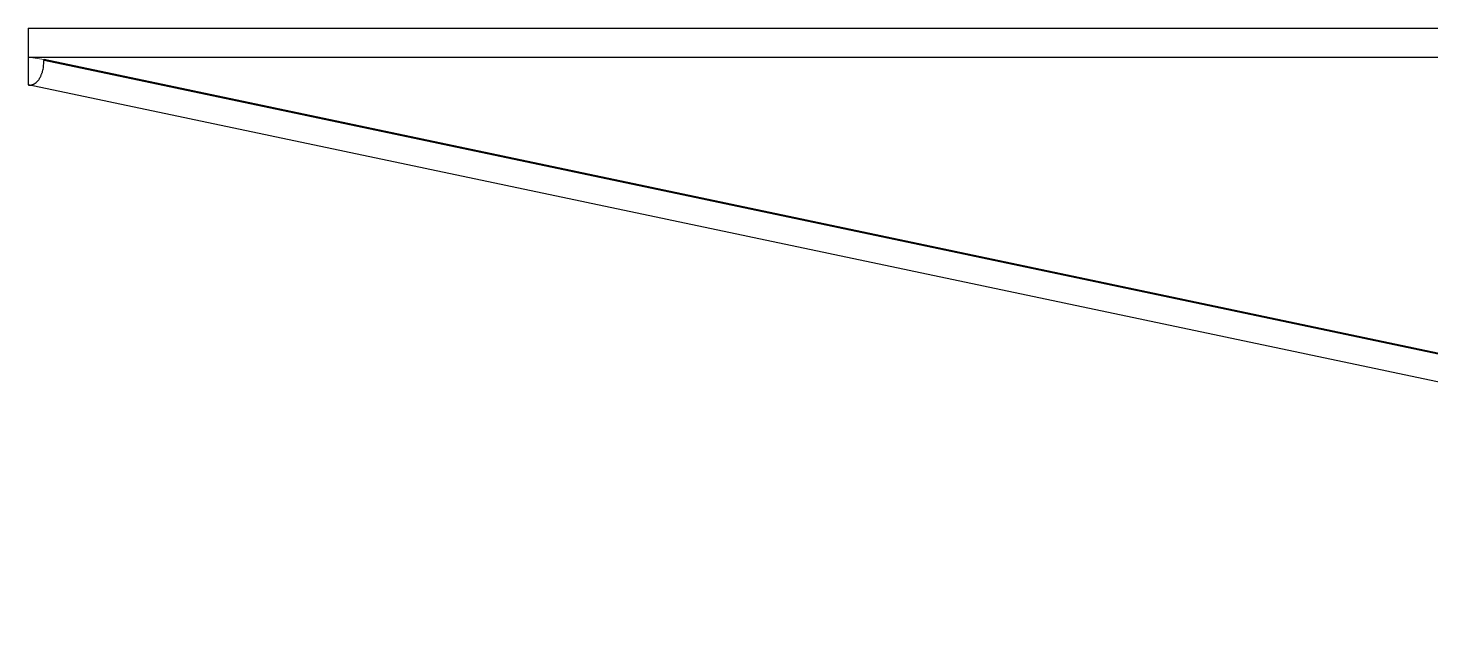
# Model space of a CAD drawing. Header units: millimetres. Extents: x 1.5 to 37.9, y -0.3 to 12.6.
# Drawn here: x 13.911 to 14.998, y 7.207 to 7.665 of the extents above; entities that cross this region are included whole.
import ezdxf

# ---------------------------------------------------------------- set-up
doc = ezdxf.new("R2010")
doc.units = ezdxf.units.MM
doc.layers.add('0.3', color=4, linetype='Continuous', lineweight=20)

msp = doc.modelspace()

# ---------------------------------------------------------------- linework, layer by layer
at = {"layer": '0.3'}
msp.add_line((13.923, 7.6408), (13.9106, 7.6426), dxfattribs=at)
at = {"layer": '0.3', "lineweight": -3}
for points in [[(13.9106, 7.6652), (13.9106, 7.6426)], [(13.9106, 7.6652), (15.0401, 7.6652)], [(13.9106, 7.6426), (13.9107, 7.6212)], [(13.9106, 7.6426), (15.0401, 7.6426)], [(13.9107, 7.6212), (13.9108, 7.6212), (13.911, 7.6212), (13.9111, 7.6212), (13.9112, 7.6211), (13.9114, 7.6211), (13.9115, 7.6211), (13.9117, 7.6211), (13.9118, 7.6211), (13.912, 7.6211), (13.9121, 7.6211), (13.9123, 7.6211), (13.9124, 7.6211), (13.9126, 7.6211), (13.9127, 7.6211), (13.9128, 7.6211), (13.913, 7.6212), (13.9131, 7.6212), (13.9133, 7.6212), (13.9134, 7.6212), (13.9136, 7.6213), (13.9137, 7.6213), (13.9138, 7.6213), (13.914, 7.6214), (13.9141, 7.6214), (13.9143, 7.6215), (13.9144, 7.6215), (13.9146, 7.6216), (13.9147, 7.6216), (13.9148, 7.6217), (13.915, 7.6218), (13.9151, 7.6218), (13.9153, 7.6219), (13.9154, 7.622), (13.9155, 7.622), (13.9157, 7.6221), (13.9158, 7.6222), (13.916, 7.6223), (13.9161, 7.6224), (13.9162, 7.6225), (13.9164, 7.6226), (13.9165, 7.6227), (13.9166, 7.6228), (13.9168, 7.6229), (13.9169, 7.623), (13.9172, 7.6232), (13.9174, 7.6235), (13.9177, 7.6237), (13.918, 7.624), (13.9182, 7.6243), (13.9185, 7.6246), (13.9187, 7.6249), (13.9189, 7.6252), (13.9192, 7.6256), (13.9194, 7.6259), (13.9196, 7.6263), (13.9198, 7.6266), (13.92, 7.627), (13.9202, 7.6274), (13.9204, 7.6278), (13.9206, 7.6282), (13.9208, 7.6286), (13.9209, 7.629), (13.9211, 7.6294), (13.9213, 7.6298), (13.9214, 7.6303), (13.9215, 7.6307), (13.9217, 7.6311), (13.9218, 7.6316), (13.9221, 7.6325), (13.9223, 7.6335), (13.9225, 7.6345), (13.9226, 7.6355), (13.9227, 7.6365), (13.9228, 7.6376), (13.9229, 7.6386), (13.9229, 7.6397), (13.923, 7.6408)], [(15.9835, 7.2066), (13.923, 7.6408)], [(15.7648, 7.2522), (13.923, 7.64)], [(15.7664, 7.2301), (13.9108, 7.6212)]]:
    msp.add_lwpolyline(points, dxfattribs=at)

doc.saveas('drawing.dxf')
